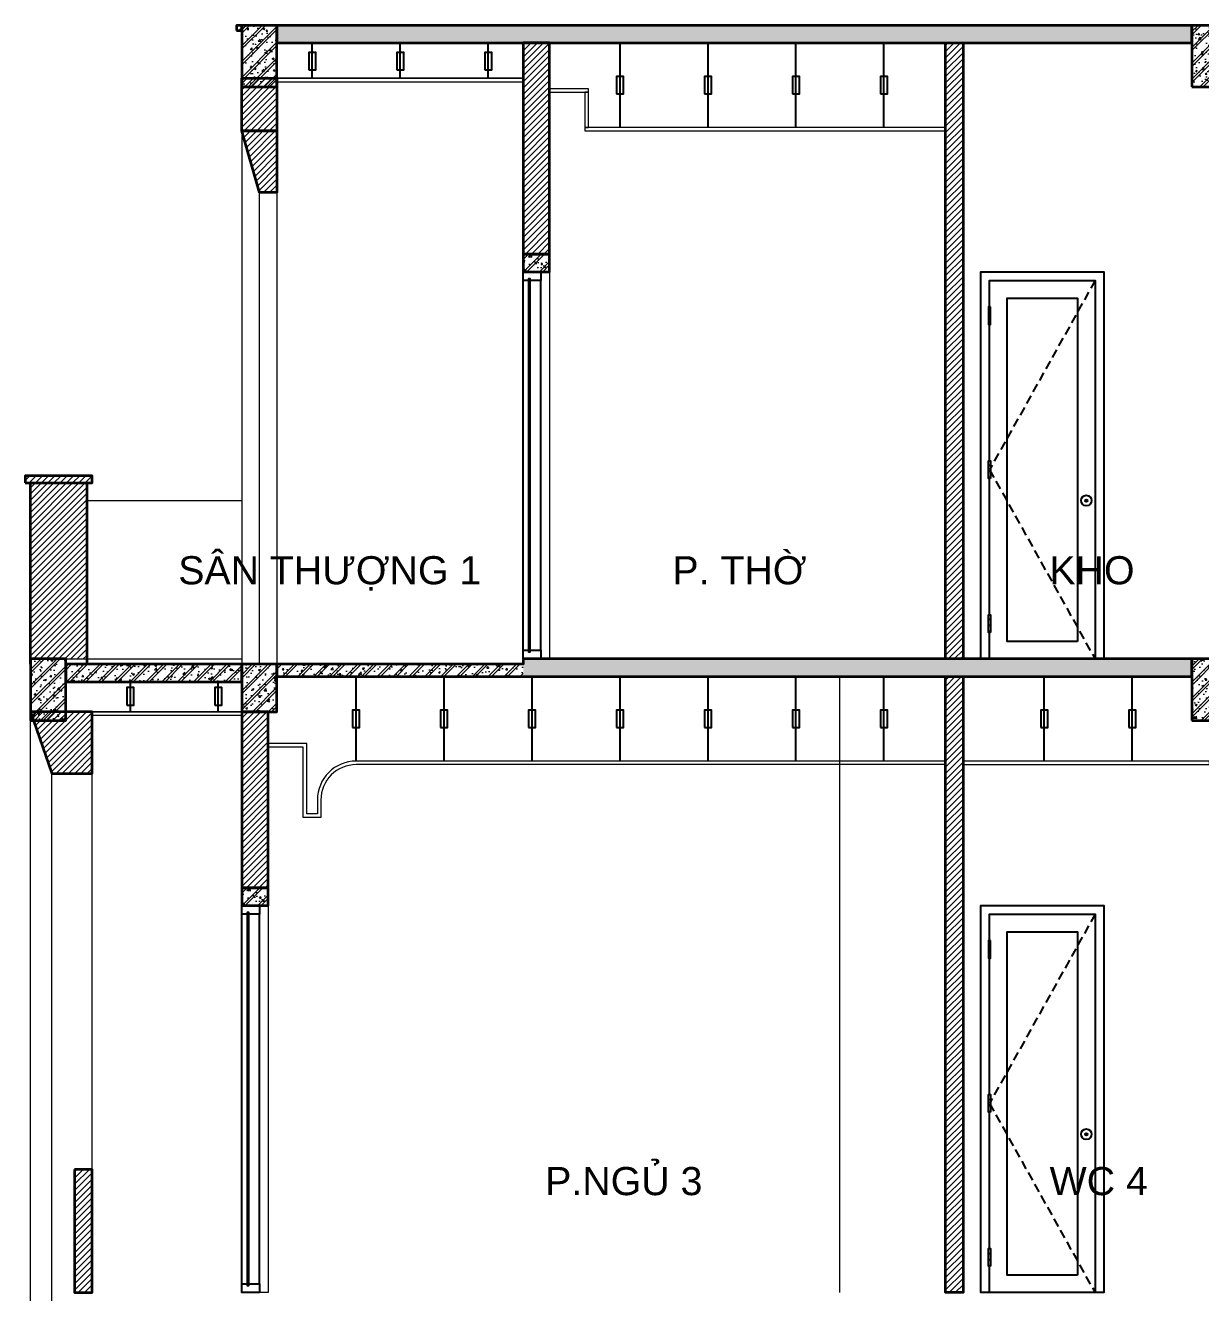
# Model space of a CAD drawing. Header units: inches. Extents: x 236662 to 497023, y -248575 to 81795.
# Drawn here: x 313586 to 320266, y -92552 to -85352 of the extents above; entities that cross this region are included whole.
import ezdxf

# ---------------------------------------------------------------- set-up
doc = ezdxf.new("R2010")
doc.units = ezdxf.units.IN
doc.header["$LTSCALE"] = 10
doc.header["$MEASUREMENT"] = 0
doc.linetypes.add('HIDDEN', pattern=[0.375, 0.25, -0.125])
for name, color, linetype in [('01. HP_TEXT', 9, 'Continuous'), ('04. HP_CUA', 153, 'Continuous'), ('07. HP_KY HIEU', 43, 'Continuous')]:
    doc.layers.add(name, color=color, linetype=linetype)
for name, color, linetype, lineweight in [('02. HP_BE TONG', 1, 'Continuous', 35), ('03. HP_TUONG', 2, 'Continuous', 35), ('06. HP_THAY 1', 134, 'Continuous', 15), ('06. HP_THAY 2', 147, 'Continuous', 13), ('09_HP_HATCH', 8, 'Continuous', 5)]:
    doc.layers.add(name, color=color, linetype=linetype, lineweight=lineweight)
doc.styles.add('TEXT (none)', font='arial.ttf')
pattern_1 = [(45, (329815.53, -100451.71), (-17.67767, 17.67767), [])]

# ---------------------------------------------------------------- blocks, each defined once
blk = doc.blocks.new('ÁDASDASDWD')
at = {"layer": '09_HP_HATCH'}
h = blk.add_hatch(dxfattribs=at)
h.set_pattern_fill('CHAU-01', color=256, scale=15, pattern_type=2)
h.set_pattern_definition([(50, (-55376.965, -37444.2), (107.58903, -9.41282), [11.25, -123.75]), (355, (-55376.97, -37444.2), (-20.8127, 112.82882), [9, -99]), (100.4514, (-55368, -37444.99), (86.7764, 103.41593), [9.56103, -105.17132]), (46.1842, (-55376.97, -37414.2), (160.08616, -24.82785), [16.875, -185.625]), (96.6356, (-55363.62, -37416.27), (140.1994, 146.11768), [14.34154, -157.75695]), (351.1842, (-55376.97, -37414.2), (140.1993, 146.1178), [13.5, -148.5]), (21, (-55361.965, -37421.7), (89.53606, -60.39283), [11.25, -123.75]), (326, (-55361.97, -37421.7), (36.4973, 108.7725), [9, -99]), (71.4514, (-55354.5, -37426.73), (126.0334, 48.37957), [9.56103, -105.17132]), (37.5, (-55376.965, -37444.2), (1.823978, 49.934078), [0, -97.8, 0, -100.5, 0, -99.375]), (7.5, (-55376.965, -37444.2), (39.46043, 59.161757), [0, -57.3, 0, -95.55, 0, -37.875]), (327.5, (-55410.415, -37444.2), (80.073365, -3.38323), [0, -37.5, 0, -117, 0, -155.25]), (317.5, (-55425.415, -37444.2), (87.477925, 15.01575), [0, -48.75, 0, -77.7, 0, -110.25]), (45, (-55376.965, -37444.2), (-45.07806, 45.07806), []), (45, (-55376.965, -37425.827), (-45.07806, 45.07806), [])])
h.paths.add_polyline_path([(-100, -350), (100, -350), (100, 0), (-100, 0)])
at = {"layer": '02. HP_BE TONG'}
blk.add_lwpolyline([(-100, -350), (100, -350), (100, 0), (-100, 0)], close=True, dxfattribs=at)
blk = doc.blocks.new('*U308')
for p, q in [((0, 50), (0, 2150)), ((100, 50), (100, 2150))]:
    blk.add_line(p, q)
for points in [[(0, 2150), (60, 2150), (60, 2160), (70, 2160), (70, 2150), (100, 2150), (100, 2200), (0, 2200)], [(0, 0), (100, 0), (100, 50), (70, 50), (70, 40), (60, 40), (60, 50), (0, 50)]]:
    blk.add_lwpolyline(points, close=True)
at = {"color": 8}
blk.add_lwpolyline([(70, 40), (60, 40), (60, 2160), (70, 2160)], close=True, dxfattribs=at)
blk = doc.blocks.new('*U310')
at = {"ltscale": 20}
h = blk.add_hatch(dxfattribs=at)
h.set_pattern_fill('_USER', color=8, scale=34, angle=32.99202, style=0, pattern_type=0)
h.set_pattern_definition([(180, (55, 2000), (2e-12, -34), [])])
h.paths.add_polyline_path([(55, 2000), (45, 2000), (45, 1900), (55, 1900)])
h = blk.add_hatch(dxfattribs=at)
h.set_pattern_fill('_USER', color=8, scale=34, angle=32.99202, style=0, pattern_type=0)
h.set_pattern_definition([(180, (55, 1025), (4e-12, 34), [])])
h.paths.add_polyline_path([(55, 1025), (45, 1025), (45, 1125), (55, 1125)])
h = blk.add_hatch(dxfattribs=at)
h.set_pattern_fill('_USER', color=8, scale=34, angle=32.99202, style=0, pattern_type=0)
h.set_pattern_definition([(180, (55, 150), (4e-12, 34), [])])
h.paths.add_polyline_path([(55, 150), (45, 150), (45, 250), (55, 250)])
for points in [[(50, 0), (0, 0), (0, 2200), (700, 2200), (700, 0), (650, 0)], [(50, 2000), (50, 2150), (650, 2150), (650, 0), (50, 0), (50, 150)], [(50, 1125), (50, 1900)], [(50, 250), (50, 1025)]]:
    blk.add_lwpolyline(points)
at = {"color": 8, "linetype": 'HIDDEN', "ltscale": 20}
blk.add_lwpolyline([(650, 2150), (50, 1075), (650, 0)], dxfattribs=at)
for points in [[(550, 100), (150, 100), (150, 2050), (550, 2050)], [(55, 2000), (45, 2000), (45, 1900), (55, 1900)], [(55, 1025), (45, 1025), (45, 1125), (55, 1125)], [(55, 150), (45, 150), (45, 250), (55, 250)]]:
    blk.add_lwpolyline(points, close=True)
for radius in [30, 7]:
    blk.add_circle((600, 900), radius)

msp = doc.modelspace()

# ---------------------------------------------------------------- hatches: boundary and pattern name
at = {"layer": '09_HP_HATCH'}
h = msp.add_hatch(dxfattribs=at)
h.set_pattern_fill('ANSI31', color=8, scale=200)
h.set_pattern_definition(pattern_1)
h.paths.add_polyline_path([(314815.5, -85351.7), (314785.5, -85351.7), (314785.5, -85381.7), (314815.5, -85381.7)])
h.paths.add_polyline_path([(315015.5, -85651.7), (314815.5, -85651.7), (314815.5, -85951.7), (315015.5, -85951.7)])
h.paths.add_polyline_path([(315015.5, -85951.7), (314815.5, -85951.7), (314915.5, -86301.7), (315015.5, -86301.7)])
h = msp.add_hatch(dxfattribs=at)
h.set_pattern_fill('CHAU-01', color=256, scale=15, pattern_type=2)
h.set_pattern_definition([(50, (177829.05, -164292.76), (107.589027, -9.41282), [11.25, -123.75]), (355, (177829.05, -164292.76), (-20.8127, 112.82882), [9, -99]), (100.4514, (177838.01, -164293.54), (86.77641, 103.41593), [9.56103, -105.17132]), (46.1842, (177829.05, -164262.76), (160.08616, -24.82785), [16.875, -185.625]), (96.6356, (177842.39, -164264.83), (140.1994, 146.11768), [14.34154, -157.75695]), (351.1842, (177829.05, -164262.76), (140.1993, 146.11779), [13.5, -148.5]), (21, (177844.05, -164270.26), (89.53606, -60.392834), [11.25, -123.75]), (326, (177844.05, -164270.26), (36.4973, 108.77251), [9, -99]), (71.4514, (177851.51, -164275.29), (126.033394, 48.379575), [9.56103, -105.17132]), (37.5, (177829.047, -164292.76), (1.823978, 49.934078), [0, -97.8, 0, -100.5, 0, -99.375]), (7.5, (177829.05, -164292.76), (39.46043, 59.161757), [0, -57.3, 0, -95.55, 0, -37.875]), (327.5, (177795.597, -164292.76), (80.073365, -3.383231), [0, -37.5, 0, -117, 0, -155.25]), (317.5, (177780.6, -164292.76), (87.477925, 15.015747), [0, -48.75, 0, -77.7, 0, -110.25]), (45, (177829.05, -164292.76), (-45.078057, 45.078057), []), (45, (177829.05, -164274.385), (-45.078057, 45.078057), [])])
h.paths.add_polyline_path([(315015.5, -85351.7), (315015.5, -85451.7), (320215.5, -85451.7), (320215.5, -85351.7)])
h = msp.add_hatch(dxfattribs=at)
h.set_pattern_fill('ANSI31', color=8, scale=200)
h.set_pattern_definition(pattern_1)
h.paths.add_polyline_path([(316565.5, -85451.7), (316415.5, -85451.7), (316415.5, -86651.7), (316565.5, -86651.7)])
h = msp.add_hatch(dxfattribs=at)
h.set_pattern_fill('ANSI31', color=8, scale=200)
h.set_pattern_definition(pattern_1)
h.paths.add_polyline_path([(318915.5, -85451.7), (318815.5, -85451.7), (318815.5, -88951.7), (318915.5, -88951.7)])
h.paths.add_polyline_path([(320415.5, -85651.7), (320315.5, -85651.7), (320315.5, -88951.7), (320415.5, -88951.7)])
h = msp.add_hatch(dxfattribs=at)
h.set_pattern_fill('CHAU-01', color=256, scale=15, pattern_type=2)
h.set_pattern_definition([(50, (209480.54, -169815.58), (107.58903, -9.41282), [11.25, -123.75]), (355, (209480.54, -169815.58), (-20.8127, 112.82882), [9, -99]), (100.4514, (209489.5, -169816.37), (86.77641, 103.41593), [9.56103, -105.17132]), (46.1842, (209480.54, -169785.58), (160.08616, -24.82785), [16.875, -185.625]), (96.6356, (209493.88, -169787.65), (140.1994, 146.11768), [14.34154, -157.75695]), (351.1842, (209480.54, -169785.58), (140.1993, 146.1178), [13.5, -148.5]), (21, (209495.54, -169793.08), (89.53606, -60.392834), [11.25, -123.75]), (326, (209495.54, -169793.08), (36.4973, 108.77251), [9, -99]), (71.4514, (209503, -169798.12), (126.033394, 48.379575), [9.56103, -105.17132]), (37.5, (209480.54, -169815.584), (1.823978, 49.934078), [0, -97.8, 0, -100.5, 0, -99.375]), (7.5, (209480.54, -169815.584), (39.46043, 59.161757), [0, -57.3, 0, -95.55, 0, -37.875]), (327.5, (209447.09, -169815.584), (80.073365, -3.383231), [0, -37.5, 0, -117, 0, -155.25]), (317.5, (209432.09, -169815.584), (87.477925, 15.015747), [0, -48.75, 0, -77.7, 0, -110.25]), (45, (209480.54, -169815.584), (-45.078057, 45.078057), []), (45, (209480.54, -169797.21), (-45.078057, 45.078057), [])])
h.paths.add_polyline_path([(316415.5, -86651.7), (316415.5, -86751.7), (316565.5, -86751.7), (316565.5, -86651.7)])
h = msp.add_hatch(dxfattribs=at)
h.set_pattern_fill('ANSI31', color=8, scale=200)
h.set_pattern_definition(pattern_1)
h.paths.add_polyline_path([(313965.5, -87911.7), (313585.5, -87911.7), (313585.5, -87951.7), (313965.5, -87951.7)])
h = msp.add_hatch(dxfattribs=at)
h.set_pattern_fill('ANSI31', color=8, scale=200)
h.set_pattern_definition(pattern_1)
h.paths.add_polyline_path([(313935.5, -87951.7), (313615.5, -87951.7), (313615.5, -88951.7), (313815.5, -88951.7), (313935.5, -88951.7)])
h = msp.add_hatch(dxfattribs=at)
h.set_pattern_fill('CHAU-01', color=256, scale=15, pattern_type=2)
h.set_pattern_definition([(50, (172429.05, -167922.76), (107.589027, -9.41282), [11.25, -123.75]), (355, (172429.05, -167922.76), (-20.8127, 112.82882), [9, -99]), (100.4514, (172438.01, -167923.54), (86.77641, 103.41593), [9.56103, -105.17132]), (46.1842, (172429.05, -167892.76), (160.08616, -24.82785), [16.875, -185.625]), (96.6356, (172442.39, -167894.83), (140.1994, 146.11768), [14.34154, -157.75695]), (351.1842, (172429.05, -167892.76), (140.1993, 146.11779), [13.5, -148.5]), (21, (172444.05, -167900.26), (89.53606, -60.392834), [11.25, -123.75]), (326, (172444.05, -167900.26), (36.4973, 108.77251), [9, -99]), (71.4514, (172451.51, -167905.29), (126.033394, 48.379575), [9.56103, -105.17132]), (37.5, (172429.047, -167922.76), (1.823978, 49.934078), [0, -97.8, 0, -100.5, 0, -99.375]), (7.5, (172429.05, -167922.76), (39.46043, 59.161757), [0, -57.3, 0, -95.55, 0, -37.875]), (327.5, (172395.597, -167922.76), (80.073365, -3.383231), [0, -37.5, 0, -117, 0, -155.25]), (317.5, (172380.6, -167922.76), (87.477925, 15.015747), [0, -48.75, 0, -77.7, 0, -110.25]), (45, (172429.05, -167922.76), (-45.078057, 45.078057), []), (45, (172429.05, -167904.385), (-45.078057, 45.078057), [])])
h.paths.add_polyline_path([(313815.5, -88981.7), (313815.5, -89081.7), (314815.5, -89081.7), (314815.5, -88981.7)])
h = msp.add_hatch(dxfattribs=at)
h.set_pattern_fill('CHAU-01', color=256, scale=15, pattern_type=2)
h.set_pattern_definition([(50, (259538.565, -126395.91), (107.58903, -9.41282), [11.25, -123.75]), (355, (259538.57, -126395.91), (-20.8127, 112.82882), [9, -99]), (100.4514, (259547.53, -126396.7), (86.7764, 103.41593), [9.56103, -105.17132]), (46.1842, (259538.57, -126365.91), (160.08616, -24.82785), [16.875, -185.625]), (96.6356, (259551.9, -126367.98), (140.1994, 146.11768), [14.34154, -157.75695]), (351.1842, (259538.57, -126365.91), (140.1993, 146.1178), [13.5, -148.5]), (21, (259553.565, -126373.41), (89.53606, -60.39283), [11.25, -123.75]), (326, (259553.57, -126373.41), (36.4973, 108.7725), [9, -99]), (71.4514, (259561.03, -126378.45), (126.0334, 48.37957), [9.56103, -105.17132]), (37.5, (259538.565, -126395.912), (1.823978, 49.934078), [0, -97.8, 0, -100.5, 0, -99.375]), (7.5, (259538.565, -126395.91), (39.46043, 59.161757), [0, -57.3, 0, -95.55, 0, -37.875]), (327.5, (259505.115, -126395.912), (80.073365, -3.38323), [0, -37.5, 0, -117, 0, -155.25]), (317.5, (259490.115, -126395.91), (87.477925, 15.01575), [0, -48.75, 0, -77.7, 0, -110.25]), (45, (259538.565, -126395.91), (-45.07806, 45.07806), []), (45, (259538.565, -126377.54), (-45.07806, 45.07806), [])])
h.paths.add_polyline_path([(314815.5, -89251.7), (315015.5, -89251.7), (315015.5, -88981.7), (314815.5, -88981.7)])
h = msp.add_hatch(dxfattribs=at)
h.set_pattern_fill('CHAU-01', color=256, scale=15, pattern_type=2)
h.set_pattern_definition([(50, (210113.63, -169749.17), (107.58903, -9.41282), [11.25, -123.75]), (355, (210113.63, -169749.17), (-20.8127, 112.82882), [9, -99]), (100.4514, (210122.59, -169749.95), (86.77641, 103.41593), [9.56103, -105.17132]), (46.1842, (210113.63, -169719.17), (160.08616, -24.82785), [16.875, -185.625]), (96.6356, (210126.97, -169721.24), (140.1994, 146.11768), [14.34154, -157.75695]), (351.1842, (210113.63, -169719.17), (140.1993, 146.1178), [13.5, -148.5]), (21, (210128.63, -169726.67), (89.53606, -60.392834), [11.25, -123.75]), (326, (210128.63, -169726.67), (36.4973, 108.77251), [9, -99]), (71.4514, (210136.09, -169731.7), (126.033394, 48.379575), [9.56103, -105.17132]), (37.5, (210113.627, -169749.17), (1.823978, 49.934078), [0, -97.8, 0, -100.5, 0, -99.375]), (7.5, (210113.627, -169749.17), (39.46043, 59.161757), [0, -57.3, 0, -95.55, 0, -37.875]), (327.5, (210080.177, -169749.17), (80.073365, -3.383231), [0, -37.5, 0, -117, 0, -155.25]), (317.5, (210065.18, -169749.17), (87.477925, 15.015747), [0, -48.75, 0, -77.7, 0, -110.25]), (45, (210113.63, -169749.17), (-45.078057, 45.078057), []), (45, (210113.63, -169730.795), (-45.078057, 45.078057), [])])
h.paths.add_polyline_path([(316415.5, -88981.7), (315015.5, -88981.7), (315015.5, -89051.7), (316415.5, -89051.7)])
h = msp.add_hatch(dxfattribs=at)
h.set_pattern_fill('CHAU-01', color=256, scale=15, pattern_type=2)
h.set_pattern_definition([(50, (177829.05, -167892.76), (107.589027, -9.41282), [11.25, -123.75]), (355, (177829.05, -167892.76), (-20.8127, 112.82882), [9, -99]), (100.4514, (177838.01, -167893.54), (86.77641, 103.41593), [9.56103, -105.17132]), (46.1842, (177829.05, -167862.76), (160.08616, -24.82785), [16.875, -185.625]), (96.6356, (177842.39, -167864.83), (140.1994, 146.11768), [14.34154, -157.75695]), (351.1842, (177829.05, -167862.76), (140.1993, 146.11779), [13.5, -148.5]), (21, (177844.05, -167870.26), (89.53606, -60.392834), [11.25, -123.75]), (326, (177844.05, -167870.26), (36.4973, 108.77251), [9, -99]), (71.4514, (177851.51, -167875.29), (126.033394, 48.379575), [9.56103, -105.17132]), (37.5, (177829.047, -167892.76), (1.823978, 49.934078), [0, -97.8, 0, -100.5, 0, -99.375]), (7.5, (177829.05, -167892.76), (39.46043, 59.161757), [0, -57.3, 0, -95.55, 0, -37.875]), (327.5, (177795.597, -167892.76), (80.073365, -3.383231), [0, -37.5, 0, -117, 0, -155.25]), (317.5, (177780.6, -167892.76), (87.477925, 15.015747), [0, -48.75, 0, -77.7, 0, -110.25]), (45, (177829.05, -167892.76), (-45.078057, 45.078057), []), (45, (177829.05, -167874.385), (-45.078057, 45.078057), [])])
h.paths.add_polyline_path([(316415.5, -88951.7), (316415.5, -89051.7), (320215.5, -89051.7), (320215.5, -88951.7)])
h = msp.add_hatch(dxfattribs=at)
h.set_pattern_fill('ANSI31', color=8, scale=200)
h.set_pattern_definition(pattern_1)
h.paths.add_polyline_path([(318915.5, -89051.7), (318815.5, -89051.7), (318815.5, -92551.7), (318915.5, -92551.7)])
h.paths.add_polyline_path([(320415.5, -89251.7), (320315.5, -89251.7), (320315.5, -92551.7), (320415.5, -92551.7)])
h.paths.add_polyline_path([(318915.5, -92651.7), (318815.5, -92651.7), (318815.5, -96151.7), (318915.5, -96151.7)])
h.paths.add_polyline_path([(320415.5, -92851.7), (320315.5, -92851.7), (320315.5, -96151.7), (320415.5, -96151.7)])
h = msp.add_hatch(dxfattribs=at)
h.set_pattern_fill('ANSI31', color=8, scale=200)
h.set_pattern_definition(pattern_1)
h.paths.add_polyline_path([(313965.5, -89251.7), (313615.5, -89251.7), (313735.5, -89601.7), (313965.5, -89601.7)])
h.paths.add_polyline_path([(314965.5, -89251.7), (314815.5, -89251.7), (314815.5, -90251.7), (314965.5, -90251.7)])
h = msp.add_hatch(dxfattribs=at)
h.set_pattern_fill('CHAU-01', color=256, scale=15, pattern_type=2)
h.set_pattern_definition([(50, (207880.54, -173415.58), (107.58903, -9.41282), [11.25, -123.75]), (355, (207880.54, -173415.58), (-20.8127, 112.82882), [9, -99]), (100.4514, (207889.5, -173416.37), (86.77641, 103.41593), [9.56103, -105.17132]), (46.1842, (207880.54, -173385.58), (160.08616, -24.82785), [16.875, -185.625]), (96.6356, (207893.88, -173387.65), (140.1994, 146.11768), [14.34154, -157.75695]), (351.1842, (207880.54, -173385.58), (140.1993, 146.1178), [13.5, -148.5]), (21, (207895.54, -173393.08), (89.53606, -60.392834), [11.25, -123.75]), (326, (207895.54, -173393.08), (36.4973, 108.77251), [9, -99]), (71.4514, (207903, -173398.12), (126.033394, 48.379575), [9.56103, -105.17132]), (37.5, (207880.54, -173415.584), (1.823978, 49.934078), [0, -97.8, 0, -100.5, 0, -99.375]), (7.5, (207880.54, -173415.584), (39.46043, 59.161757), [0, -57.3, 0, -95.55, 0, -37.875]), (327.5, (207847.09, -173415.584), (80.073365, -3.383231), [0, -37.5, 0, -117, 0, -155.25]), (317.5, (207832.09, -173415.584), (87.477925, 15.015747), [0, -48.75, 0, -77.7, 0, -110.25]), (45, (207880.54, -173415.584), (-45.078057, 45.078057), []), (45, (207880.54, -173397.21), (-45.078057, 45.078057), [])])
h.paths.add_polyline_path([(314815.5, -90251.7), (314815.5, -90351.7), (314965.5, -90351.7), (314965.5, -90251.7)])
h = msp.add_hatch(dxfattribs=at)
h.set_pattern_fill('ANSI31', color=8, scale=200)
h.set_pattern_definition(pattern_1)
h.paths.add_polyline_path([(313965.5, -91851.7), (313865.5, -91851.7), (313865.5, -92551.7), (313965.5, -92551.7)])
h.paths.add_polyline_path([(314965.5, -92851.7), (314815.5, -92851.7), (314815.5, -93851.7), (314965.5, -93851.7)])

# ---------------------------------------------------------------- linework, layer by layer
at = {"layer": '02. HP_BE TONG'}
for points in [[(315015.5, -85351.7), (315015.5, -85451.7), (320215.5, -85451.7), (320215.5, -85351.7)], [(316415.5, -86651.7), (316415.5, -86751.7), (316565.5, -86751.7), (316565.5, -86651.7)], [(313815.5, -88981.7), (313815.5, -89081.7), (314815.5, -89081.7), (314815.5, -88981.7)], [(314815.5, -89251.7), (315015.5, -89251.7), (315015.5, -88981.7), (314815.5, -88981.7)], [(314815.5, -90251.7), (314815.5, -90351.7), (314965.5, -90351.7), (314965.5, -90251.7)]]:
    msp.add_lwpolyline(points, close=True, dxfattribs=at)
msp.add_lwpolyline([(316415.5, -88951.7), (316415.5, -88981.7), (315015.5, -88981.7), (315015.5, -89051.7), (320215.5, -89051.7), (320215.5, -88951.7), (316415.5, -88951.7)], dxfattribs=at)
at = {"layer": '03. HP_TUONG'}
for points in [[(314785.5, -85381.7), (314815.5, -85381.7), (314815.5, -85351.7), (314785.5, -85351.7)], [(316415.5, -86651.7), (316565.5, -86651.7), (316565.5, -85451.7), (316415.5, -85451.7)], [(318815.5, -85451.7), (318915.5, -85451.7), (318915.5, -88951.7), (318815.5, -88951.7)], [(314815.5, -85651.7), (315015.5, -85651.7), (315015.5, -85951.7), (314815.5, -85951.7)], [(314815.5, -85951.7), (315015.5, -85951.7), (315015.5, -86301.7), (314915.5, -86301.7)], [(313585.5, -87951.7), (313965.5, -87951.7), (313965.5, -87911.7), (313585.5, -87911.7)], [(318815.5, -89051.7), (318915.5, -89051.7), (318915.5, -92551.7), (318815.5, -92551.7)], [(314815.5, -90251.7), (314965.5, -90251.7), (314965.5, -89251.7), (314815.5, -89251.7)], [(313865.5, -91851.7), (313865.5, -92551.7), (313965.5, -92551.7), (313965.5, -91851.7)]]:
    msp.add_lwpolyline(points, close=True, dxfattribs=at)
for points in [[(313615.5, -88981.7), (313615.5, -88981.7), (313615.5, -87951.7), (313935.5, -87951.7), (313935.5, -88981.7), (313815.5, -88981.7)], [(313615.5, -89251.7), (313735.5, -89601.7), (313965.5, -89601.7), (313965.5, -89251.7), (313615.5, -89251.7)]]:
    msp.add_lwpolyline(points, dxfattribs=at)
at = {"layer": '06. HP_THAY 1'}
for p, q in [((314815.5, -85651.7), (314815.5, -88981.7)), ((315015.5, -86301.7), (315015.5, -88981.7)), ((313935.5, -88051.7), (314815.5, -88051.7)), ((313815.5, -88951.7), (314815.5, -88951.7)), ((318215.5, -92551.7), (318215.5, -89051.7)), ((313615.5, -96601.7), (313615.5, -89251.7)), ((314815.5, -89221.7), (314815.5, -92551.7)), ((313735.5, -96601.7), (313735.5, -89601.7)), ((313965.5, -92551.7), (313965.5, -89601.7))]:
    msp.add_line(p, q, dxfattribs=at)
msp.add_lwpolyline([(314815.5, -85951.7), (314815.5, -88981.7), (314915.5, -88981.7), (314915.5, -86301.7)], dxfattribs=at)
for points in [[(316415.5, -86751.7), (316565.5, -86751.7), (316565.5, -88951.7), (316415.5, -88951.7)], [(314815.5, -90351.7), (314965.5, -90351.7), (314965.5, -92551.7), (314815.5, -92551.7)]]:
    msp.add_lwpolyline(points, close=True, dxfattribs=at)
at = {"layer": '06. HP_THAY 2'}
for p, q in [((314815.5, -85651.7), (316415.5, -85651.7)), ((313815.5, -89251.7), (314815.5, -89251.7)), ((315265.5, -89752), (315265.5, -89752))]:
    msp.add_line(p, q, dxfattribs=at)
for points in [[(315015.5, -85671.7), (316415.5, -85671.7), (316415.5, -85651.7), (315015.5, -85651.7)], [(316565.5, -85712.1), (316565.5, -85732.1), (316785.5, -85732.1), (316785.5, -85712.1)], [(316765.5, -85931.7), (316785.5, -85931.7), (316785.5, -85731.7), (316765.5, -85731.7)], [(316765.5, -85951.7), (318815.5, -85951.7), (318815.5, -85931.7), (316765.5, -85931.7)], [(313965.5, -89271.7), (314815.5, -89271.7), (314815.5, -89251.7), (313965.5, -89251.7)], [(318915.5, -89552), (320315.5, -89552), (320315.5, -89532), (318915.5, -89532)]]:
    msp.add_lwpolyline(points, close=True, dxfattribs=at)
for points in [[(318815.5, -89532), (315465.5, -89532, 0.414214), (315245.5, -89752), (315245.5, -89832), (315185.5, -89832), (315185.5, -89432), (314965.5, -89432)], [(318815.5, -89552), (315465.5, -89552, 0.414214), (315265.5, -89752), (315265.5, -89852), (315165.5, -89852), (315165.5, -89452), (314965.5, -89452)]]:
    msp.add_lwpolyline(points, format="xyb", dxfattribs=at)
at = {"layer": '07. HP_KY HIEU'}
for p, q in [((315216.3, -85651.7), (315216.3, -85451.7)), ((315716.3, -85651.7), (315716.3, -85451.7)), ((316216.3, -85651.7), (316216.3, -85451.7)), ((316965.5, -85931.7), (316965.5, -85451.4)), ((317465.5, -85931.7), (317465.5, -85451.4)), ((317965.5, -85931.7), (317965.5, -85451.4)), ((318465.5, -85931.7), (318465.5, -85451.4)), ((315465.5, -89532), (315465.5, -89051.7)), ((315965.5, -89532), (315965.5, -89051.7)), ((316465.5, -89532), (316465.5, -89051.7)), ((316965.5, -89532), (316965.5, -89051.7)), ((317465.5, -89532), (317465.5, -89051.7)), ((317965.5, -89532), (317965.5, -89051.7)), ((318465.5, -89532), (318465.5, -89051.7)), ((319376.5, -89532), (319376.5, -89051.7)), ((319876.5, -89532), (319876.5, -89051.7)), ((314182.4, -89251.7), (314182.4, -89081.7)), ((314682.4, -89251.7), (314682.4, -89081.7))]:
    msp.add_line(p, q, dxfattribs=at)
for points in [[(315196.3, -85605.1), (315236.3, -85605.1), (315236.3, -85505.1), (315196.3, -85505.1)], [(315696.3, -85605.1), (315736.3, -85605.1), (315736.3, -85505.1), (315696.3, -85505.1)], [(316196.3, -85605.1), (316236.3, -85605.1), (316236.3, -85505.1), (316196.3, -85505.1)], [(316945.5, -85741.6), (316985.5, -85741.6), (316985.5, -85641.6), (316945.5, -85641.6)], [(317445.5, -85741.6), (317485.5, -85741.6), (317485.5, -85641.6), (317445.5, -85641.6)], [(317945.5, -85741.6), (317985.5, -85741.6), (317985.5, -85641.6), (317945.5, -85641.6)], [(318445.5, -85741.6), (318485.5, -85741.6), (318485.5, -85641.6), (318445.5, -85641.6)], [(314162.4, -89213.1), (314202.4, -89213.1), (314202.4, -89113.1), (314162.4, -89113.1)], [(314662.4, -89213.1), (314702.4, -89213.1), (314702.4, -89113.1), (314662.4, -89113.1)], [(315445.5, -89341.8), (315485.5, -89341.8), (315485.5, -89241.8), (315445.5, -89241.8)], [(315945.5, -89341.8), (315985.5, -89341.8), (315985.5, -89241.8), (315945.5, -89241.8)], [(316445.5, -89341.8), (316485.5, -89341.8), (316485.5, -89241.8), (316445.5, -89241.8)], [(316945.5, -89341.8), (316985.5, -89341.8), (316985.5, -89241.8), (316945.5, -89241.8)], [(317445.5, -89341.8), (317485.5, -89341.8), (317485.5, -89241.8), (317445.5, -89241.8)], [(317945.5, -89341.8), (317985.5, -89341.8), (317985.5, -89241.8), (317945.5, -89241.8)], [(318445.5, -89341.8), (318485.5, -89341.8), (318485.5, -89241.8), (318445.5, -89241.8)], [(319356.5, -89341.8), (319396.5, -89341.8), (319396.5, -89241.8), (319356.5, -89241.8)], [(319856.5, -89341.8), (319896.5, -89341.8), (319896.5, -89241.8), (319856.5, -89241.8)]]:
    msp.add_lwpolyline(points, close=True, dxfattribs=at)

# ---------------------------------------------------------------- block references
at = {"layer": '04. HP_CUA', "xscale": -1}
for p in [(316515.5, -88951.7), (314915.5, -92551.7)]:
    msp.add_blockref('*U308', p, dxfattribs=at)
at = {"layer": '04. HP_CUA'}
for p in [(319015.5, -88951.7), (319015.5, -92551.7)]:
    msp.add_blockref('*U310', p, dxfattribs=at)
at = {"layer": '06. HP_THAY 1'}
for p in [(314915.5, -85351.7), (320315.5, -85351.7), (313715.5, -88951.7), (320315.5, -88951.7)]:
    msp.add_blockref('ÁDASDASDWD', p, dxfattribs=at)

# ---------------------------------------------------------------- texts
at = {"layer": '01. HP_TEXT', "style": 'TEXT (none)'}
for s, height, p in [('SÂN THƯỢNG 1', 159.876, (314454.5, -88527.4)), ('P. THỜ', 159.88, (317263, -88527.4)), ('KHO', 159.88, (319405.7, -88527.4)), ('P.NGỦ 3', 159.88, (316540.1, -91997.8)), ('WC 4', 159.88, (319407, -91997.8))]:
    msp.add_text(s, height=height, dxfattribs=at).set_placement(p)

doc.saveas('drawing.dxf')
